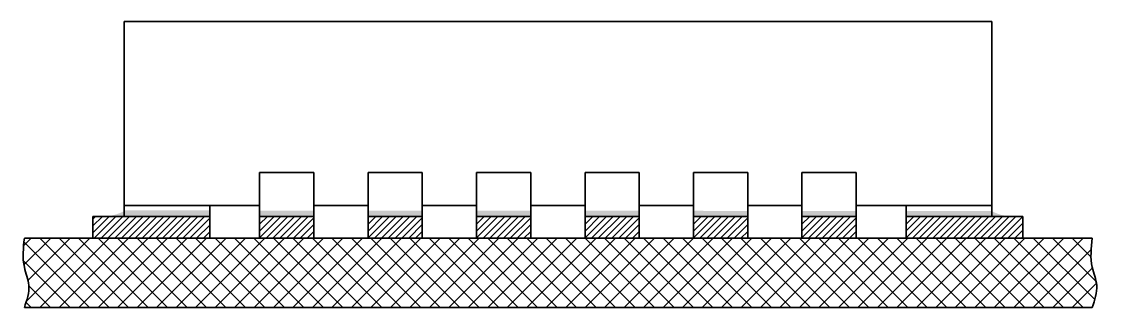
# Model space of a CAD drawing. Header units: inches. Extents: x -14 to 5184, y -66 to 1689.
# Drawn here: x 1994.6 to 2044.29, y 1481.53 to 1494.73 of the extents above; entities that cross this region are included whole.
import ezdxf

# ---------------------------------------------------------------- set-up
doc = ezdxf.new("R2010")
doc.units = ezdxf.units.IN
doc.header["$MEASUREMENT"] = 0
pattern_1 = [(45, (-1949.833556038326, -863.8521697317547), (-0.1571544821187102, 0.1571544821187102), [])]

msp = doc.modelspace()

# ---------------------------------------------------------------- hatches: boundary and pattern name
at = {"lineweight": 9, "transparency": 33554607}
h = msp.add_hatch(dxfattribs=at)
h.set_pattern_fill('ANSI31', color=0, scale=0.07)
h.set_pattern_definition(pattern_1)
h.paths.add_polyline_path([(2003.276778868934, 1484.733591097271), (2003.276778868934, 1485.732829228747), (1997.894352964064, 1485.732829228747), (1997.894352964064, 1484.733591097271)])
h = msp.add_hatch(color=0, dxfattribs=at)
h.dxf.hatch_style = 1
edge = h.paths.add_edge_path()
edge.add_arc((1998.337852562232, 1487.814296681785), 2.080735051401489, 269.6950722955838, 298.3774146393551)
edge.add_line((1999.326778958359, 1485.983591097271), (1999.326778958329, 1485.733591097271))
edge.add_line((1999.32677895833, 1485.733591097271), (1998.32677895833, 1485.733591097272))
h = msp.add_hatch(color=0, dxfattribs=at)
h.dxf.hatch_style = 1
h.paths.add_polyline_path([(2003.276778868934, 1486.011497062996), (1999.326778958359, 1486.014411678801), (1999.326778958359, 1485.733591097271), (2002.027778883828, 1485.733591097271), (2003.276778868934, 1485.733591097271)])
h.paths.add_polyline_path([(2008.076778958955, 1486.007955251238), (2005.576778958955, 1486.009799944828), (2005.576778958955, 1485.733591097271), (2008.076778958955, 1485.733591097271)])
h.paths.add_polyline_path([(2013.076778958955, 1486.00426586406), (2010.576778958955, 1486.00611055765), (2010.576778958955, 1485.733591097271), (2013.076778958955, 1485.733591097271)])
h.paths.add_polyline_path([(2018.076778958955, 1486.000576476883), (2015.576778958955, 1486.002421170471), (2015.576778958955, 1485.733591097271), (2018.076778958955, 1485.733591097271)])
h.paths.add_polyline_path([(2023.076778958955, 1485.996887089705), (2020.576778958955, 1485.998731783293), (2020.576778958955, 1485.733591097271), (2023.076778958955, 1485.733591097271)])
h.paths.add_polyline_path([(2028.076778958955, 1485.993197702526), (2025.576778958955, 1485.995042396115), (2025.576778958955, 1485.733591097271), (2028.076778958955, 1485.733591097271)])
h.paths.add_polyline_path([(2033.076778958955, 1485.989508315348), (2030.576778958955, 1485.991353008937), (2030.576778958955, 1485.733591097271), (2033.076778958955, 1485.733591097271)])
h.paths.add_polyline_path([(2039.326778958359, 1485.984896581376), (2035.376778868935, 1485.987811197313), (2035.376778868935, 1485.733591097271), (2038.127778868935, 1485.733591097271), (2039.326778958359, 1485.733591097271)])
h = msp.add_hatch(dxfattribs=at)
h.set_pattern_fill('ANSI31', color=0, scale=0.07)
h.set_pattern_definition([(45, (-1940.813366435072, -860.8664089027293), (-0.1571544821187102, 0.1571544821187102), [])])
h.paths.add_polyline_path([(2005.576778958955, 1485.733591097271), (2005.576778958955, 1484.733591097271), (2008.076778958955, 1484.733591097271), (2008.076778958955, 1485.733591097271)])
h = msp.add_hatch(dxfattribs=at)
h.set_pattern_fill('ANSI31', color=0, scale=0.07)
h.set_pattern_definition([(45, (-1935.813366435072, -860.8664089027293), (-0.1571544821187102, 0.1571544821187102), [])])
h.paths.add_polyline_path([(2010.576778958955, 1485.733591097271), (2010.576778958955, 1484.733591097271), (2013.076778958955, 1484.733591097271), (2013.076778958955, 1485.733591097271)])
h = msp.add_hatch(dxfattribs=at)
h.set_pattern_fill('ANSI31', color=0, scale=0.07)
h.set_pattern_definition([(45, (-1930.813366435072, -860.8664089027293), (-0.1571544821187102, 0.1571544821187102), [])])
h.paths.add_polyline_path([(2015.576778958955, 1485.733591097271), (2015.576778958955, 1484.733591097271), (2018.076778958955, 1484.733591097271), (2018.076778958955, 1485.733591097271)])
h = msp.add_hatch(dxfattribs=at)
h.set_pattern_fill('ANSI31', color=0, scale=0.07)
h.set_pattern_definition([(45, (-1925.813366435072, -860.8664089027293), (-0.1571544821187102, 0.1571544821187102), [])])
h.paths.add_polyline_path([(2020.576778958955, 1485.733591097271), (2020.576778958955, 1484.733591097271), (2023.076778958955, 1484.733591097271), (2023.076778958955, 1485.733591097271)])
h = msp.add_hatch(dxfattribs=at)
h.set_pattern_fill('ANSI31', color=0, scale=0.07)
h.set_pattern_definition([(45, (-1920.813366435072, -860.8664089027293), (-0.1571544821187102, 0.1571544821187102), [])])
h.paths.add_polyline_path([(2025.576778958955, 1485.733591097271), (2025.576778958955, 1484.733591097271), (2028.076778958955, 1484.733591097271), (2028.076778958955, 1485.733591097271)])
h = msp.add_hatch(dxfattribs=at)
h.set_pattern_fill('ANSI31', color=0, scale=0.07)
h.set_pattern_definition([(45, (-1915.813366435072, -860.8664089027293), (-0.1571544821187102, 0.1571544821187102), [])])
h.paths.add_polyline_path([(2030.576778958955, 1485.733591097271), (2030.576778958955, 1484.733591097271), (2033.076778958955, 1484.733591097271), (2033.076778958955, 1485.733591097271)])
h = msp.add_hatch(dxfattribs=at)
h.set_pattern_fill('ANSI31', color=0, scale=0.07)
h.set_pattern_definition(pattern_1)
h.paths.add_polyline_path([(2035.376779047783, 1485.732829228747), (2040.759204952654, 1485.732829228747), (2040.759204952654, 1484.733591097271), (2035.376779047783, 1484.733591097271)])
h = msp.add_hatch(color=0, dxfattribs=at)
h.dxf.hatch_style = 1
edge = h.paths.add_edge_path()
edge.add_arc((2040.315705354486, 1487.814296681785), 2.080735051401489, 241.6225853606449, 270.30492770441623, ccw=False)
edge.add_line((2039.326778958359, 1485.983591097271), (2039.326778958388, 1485.733591097271))
edge.add_line((2039.326778958389, 1485.733591097271), (2040.326778958389, 1485.733591097272))
h = msp.add_hatch(dxfattribs=at)
h.set_pattern_fill('ANSI37', color=0, scale=0.2)
h.set_pattern_definition([(45, (-1760.749745627879, -820.752580737369), (-0.4490128060534576, 0.4490128060534577), []), (135, (-1760.749745627879, -820.752580737369), (-0.4490128060534577, -0.4490128060534576), [])])
edge = h.paths.add_edge_path()
edge.add_spline(control_points=[(1994.731635279306, 1484.733591097271), (1994.682483294258, 1484.28025062356), (1994.60207563305, 1483.53863159868), (1995.065307843912, 1482.500000000002), (1994.849976240021, 1481.876339558259), (1994.731635279306, 1481.533591097271)], knot_values=[0, 0, 0, 0, 1.346151153158644, 2.202166723337645, 3.246614946844562, 3.246614946844562, 3.246614946844562, 3.246614946844562], degree=3, periodic=0)
edge.add_line((1994.731635279306, 1481.533591097271), (2043.958212169001, 1481.533591097271))
edge.add_spline(control_points=[(2043.958212169001, 1481.533591097271), (2044.076553129716, 1481.87633955826), (2044.291884733606, 1482.500000000002), (2043.828652522746, 1483.53863159868), (2043.909060183954, 1484.280250623561), (2043.958212169001, 1484.733591097271)], knot_values=[0, 0, 0, 0, 1.044448223506918, 1.900463793685919, 3.246614946844562, 3.246614946844562, 3.246614946844562, 3.246614946844562], degree=3, periodic=0)
edge.add_line((2043.958212169, 1484.733591097271), (1994.731635279306, 1484.733591097271))

# ---------------------------------------------------------------- linework, layer by layer
at = {"lineweight": 35, "transparency": 33554607}
for p, q in [((1999.326778958359, 1494.733591097271), (1999.326778958359, 1486.233591097271)), ((1999.326778958359, 1494.733591097271), (2039.326778958359, 1494.733591097271)), ((2039.326778958359, 1494.733591097271), (2039.326778958359, 1486.233591097271)), ((2005.576778958955, 1487.763591097271), (2005.576778958955, 1485.733591097271)), ((2005.576778958955, 1487.763591097271), (2008.076778958955, 1487.763591097271)), ((2008.076778958955, 1487.763591097271), (2008.076778958955, 1485.733591097271)), ((2010.576778958955, 1487.763591097271), (2010.576778958955, 1485.733591097271)), ((2010.576778958955, 1487.763591097271), (2013.076778958955, 1487.763591097271)), ((2013.076778958955, 1487.763591097271), (2013.076778958955, 1485.733591097271)), ((2015.576778958955, 1487.763591097271), (2018.076778958955, 1487.763591097271)), ((2015.576778958955, 1487.763591097271), (2015.576778958955, 1485.733591097271)), ((2018.076778958955, 1487.763591097271), (2018.076778958955, 1485.733591097271)), ((2020.576778958955, 1487.763591097271), (2023.076778958955, 1487.763591097271)), ((2020.576778958955, 1487.763591097271), (2020.576778958955, 1485.733591097271)), ((2023.076778958955, 1487.763591097271), (2023.076778958955, 1485.733591097271)), ((2025.576778958955, 1487.763591097271), (2028.076778958955, 1487.763591097271)), ((2025.576778958955, 1487.763591097271), (2025.576778958955, 1485.733591097271)), ((2028.076778958955, 1487.763591097271), (2028.076778958955, 1485.733591097271)), ((2030.576778958955, 1487.763591097271), (2033.076778958955, 1487.763591097271)), ((2030.576778958955, 1487.763591097271), (2030.576778958955, 1485.733591097271)), ((2033.076778958955, 1487.763591097271), (2033.076778958955, 1485.733591097271)), ((1999.326778958359, 1486.233591097271), (2005.576778958359, 1486.233591097271)), ((2003.276778868934, 1486.233591097271), (2003.276778868934, 1485.733591097271)), ((2008.076778958359, 1486.233591097271), (2010.576778958359, 1486.233591097271)), ((2013.076778958359, 1486.233591097271), (2015.576778958359, 1486.233591097271)), ((2018.076778958359, 1486.233591097271), (2020.576778958359, 1486.233591097271)), ((2023.076778958359, 1486.233591097271), (2025.576778958359, 1486.233591097271)), ((2028.076778958359, 1486.233591097271), (2030.576778958359, 1486.233591097271)), ((2033.076778958359, 1486.233591097271), (2039.326778958359, 1486.233591097271)), ((2035.376778868935, 1486.233591097271), (2035.376778868935, 1485.733591097271)), ((1997.894352964064, 1485.732829228747), (2002.027778883828, 1485.733591097271)), ((2003.276778868934, 1485.733591097271), (2002.027778883828, 1485.733591097271)), ((2005.576778958955, 1485.733591097271), (2008.076778958955, 1485.733591097271)), ((2010.576778958955, 1485.733591097271), (2013.076778958955, 1485.733591097271)), ((2010.576778958955, 1485.733591097271), (2013.076778958955, 1485.733591097271)), ((2015.576778958955, 1485.733591097271), (2018.076778958955, 1485.733591097271)), ((2015.576778958955, 1485.733591097271), (2018.076778958955, 1485.733591097271)), ((2020.576778958955, 1485.733591097271), (2023.076778958955, 1485.733591097271)), ((2020.576778958955, 1485.733591097271), (2023.076778958955, 1485.733591097271)), ((2020.576778958955, 1485.733591097271), (2023.076778958955, 1485.733591097271)), ((2025.576778958955, 1485.733591097271), (2028.076778958955, 1485.733591097271)), ((2025.576778958955, 1485.733591097271), (2028.076778958955, 1485.733591097271)), ((2030.576778958955, 1485.733591097271), (2033.076778958955, 1485.733591097271)), ((2030.576778958955, 1485.733591097271), (2033.076778958955, 1485.733591097271)), ((2030.576778958955, 1485.733591097271), (2033.076778958955, 1485.733591097271)), ((2036.625778883828, 1485.733591097271), (2035.376778868935, 1485.733591097271)), ((2035.376778868935, 1485.733591097271), (2038.127778868935, 1485.733591097271)), ((2035.376779047783, 1485.733591097271), (2036.625779032889, 1485.733591097271)), ((2036.625778883828, 1485.733591097271), (2039.376778883829, 1485.733591097271)), ((2040.759204952654, 1485.732829228747), (2036.625779032889, 1485.733591097271)), ((2039.376778854041, 1485.733591097271), (2038.127778868935, 1485.733591097271))]:
    msp.add_line(p, q, dxfattribs=at)
at = {"color": 0, "lineweight": 35, "transparency": 33554607}
for p, q in [((1999.326778958359, 1486.233591097271), (1999.326778958359, 1485.733591097271)), ((2039.326778958359, 1486.233591097271), (2039.326778958359, 1485.733591097271)), ((1997.894352964064, 1485.733591097271), (1997.894352964064, 1484.733591097271)), ((2003.276778868934, 1484.730081654435), (2003.276778868934, 1485.733591097271)), ((2005.576778958955, 1485.733591097271), (2005.576778958955, 1484.733591097271)), ((2008.076778958955, 1484.733591097271), (2008.076778958955, 1485.733591097271)), ((2010.576778958955, 1485.733591097271), (2010.576778958955, 1484.733591097271)), ((2013.076778958955, 1484.733591097271), (2013.076778958955, 1485.733591097271)), ((2015.576778958955, 1485.733591097271), (2015.576778958955, 1484.733591097271)), ((2018.076778958955, 1484.733591097271), (2018.076778958955, 1485.733591097271)), ((2020.576778958955, 1485.733591097271), (2020.576778958955, 1484.733591097271)), ((2023.076778958955, 1484.733591097271), (2023.076778958955, 1485.733591097271)), ((2025.576778958955, 1485.733591097271), (2025.576778958955, 1484.733591097271)), ((2028.076778958955, 1484.733591097271), (2028.076778958955, 1485.733591097271)), ((2030.576778958955, 1485.733591097271), (2030.576778958955, 1484.733591097271)), ((2033.076778958955, 1484.733591097271), (2033.076778958955, 1485.733591097271)), ((2035.376779047783, 1484.730081654435), (2035.376779047783, 1485.733591097271)), ((2040.759204952654, 1485.733591097271), (2040.759204952654, 1484.733591097271)), ((1994.731635279306, 1484.733591097271), (2043.958212169, 1484.733591097271)), ((1997.440399691017, 1484.733591097271), (1996.440399691017, 1484.733591097271)), ((1997.440399691017, 1484.733591097271), (2000.440399691017, 1484.733591097271)), ((1999.276778883828, 1484.733591097271), (2003.276778868934, 1484.730081654435)), ((2006.315401094152, 1484.733591097271), (2004.965401094152, 1484.733591097271)), ((2005.576778958955, 1484.733591097271), (2008.076778958955, 1484.733591097271)), ((2008.813806807077, 1484.733591097271), (2007.463806807077, 1484.733591097271)), ((2011.315401094152, 1484.733591097271), (2009.965401094152, 1484.733591097271)), ((2010.576778958955, 1484.733591097271), (2013.076778958955, 1484.733591097271)), ((2013.815401094152, 1484.733591097271), (2012.465401094152, 1484.733591097271)), ((2016.315401094151, 1484.733591097271), (2014.965401094151, 1484.733591097271)), ((2015.576778958955, 1484.733591097271), (2018.076778958955, 1484.733591097271)), ((2018.813806807076, 1484.733591097271), (2017.463806807076, 1484.733591097271)), ((2021.315401094151, 1484.733591097271), (2019.965401094151, 1484.733591097271)), ((2020.576778958955, 1484.733591097271), (2023.076778958955, 1484.733591097271)), ((2023.815401094151, 1484.733591097271), (2022.465401094151, 1484.733591097271)), ((2026.315401094151, 1484.733591097271), (2024.965401094151, 1484.733591097271)), ((2025.576778958955, 1484.733591097271), (2028.076778958955, 1484.733591097271)), ((2028.813806807076, 1484.733591097271), (2027.463806807076, 1484.733591097271)), ((2031.315401094151, 1484.733591097271), (2029.965401094151, 1484.733591097271)), ((2030.576778958955, 1484.733591097271), (2033.076778958955, 1484.733591097271)), ((2033.815401094151, 1484.733591097271), (2032.465401094151, 1484.733591097271)), ((2035.376778868935, 1484.733591097271), (2039.376778854041, 1484.730081654435)), ((2039.376779032889, 1484.733591097271), (2035.376779047783, 1484.730081654435)), ((2039.840399691026, 1484.733591097271), (2038.840399691026, 1484.733591097271)), ((2039.840399691026, 1484.733591097271), (2042.840399691026, 1484.733591097271)), ((2041.867984254772, 1484.733591097271), (2040.867984254772, 1484.733591097271)), ((1994.731635279306, 1481.533591097271), (2043.958212169001, 1481.533591097271))]:
    msp.add_line(p, q, dxfattribs=at)
for points in [[(1997.894352964064, 1485.732829228747), (2003.276778868934, 1485.732829228747), (2003.276778868934, 1484.730081654435), (1997.894352964064, 1484.730081654435)], [(2040.759204952654, 1485.732829228747), (2035.376779047783, 1485.732829228747), (2035.376779047783, 1484.730081654435), (2040.759204952654, 1484.730081654435)]]:
    msp.add_lwpolyline(points, close=True, dxfattribs=at)
for points in [[(1994.731635279306, 1484.733591097271), (1994.731635279306, 1483.387439944112), (1994.939721197389, 1482.557100912701), (1994.731635279306, 1481.533591097271)], [(2043.958212169001, 1484.733591097271), (2043.958212169001, 1483.387439944112), (2044.166298087084, 1482.557100912702), (2043.958212169001, 1481.533591097271)]]:
    msp.add_spline(points, degree=3, dxfattribs=at)

doc.saveas('drawing.dxf')
